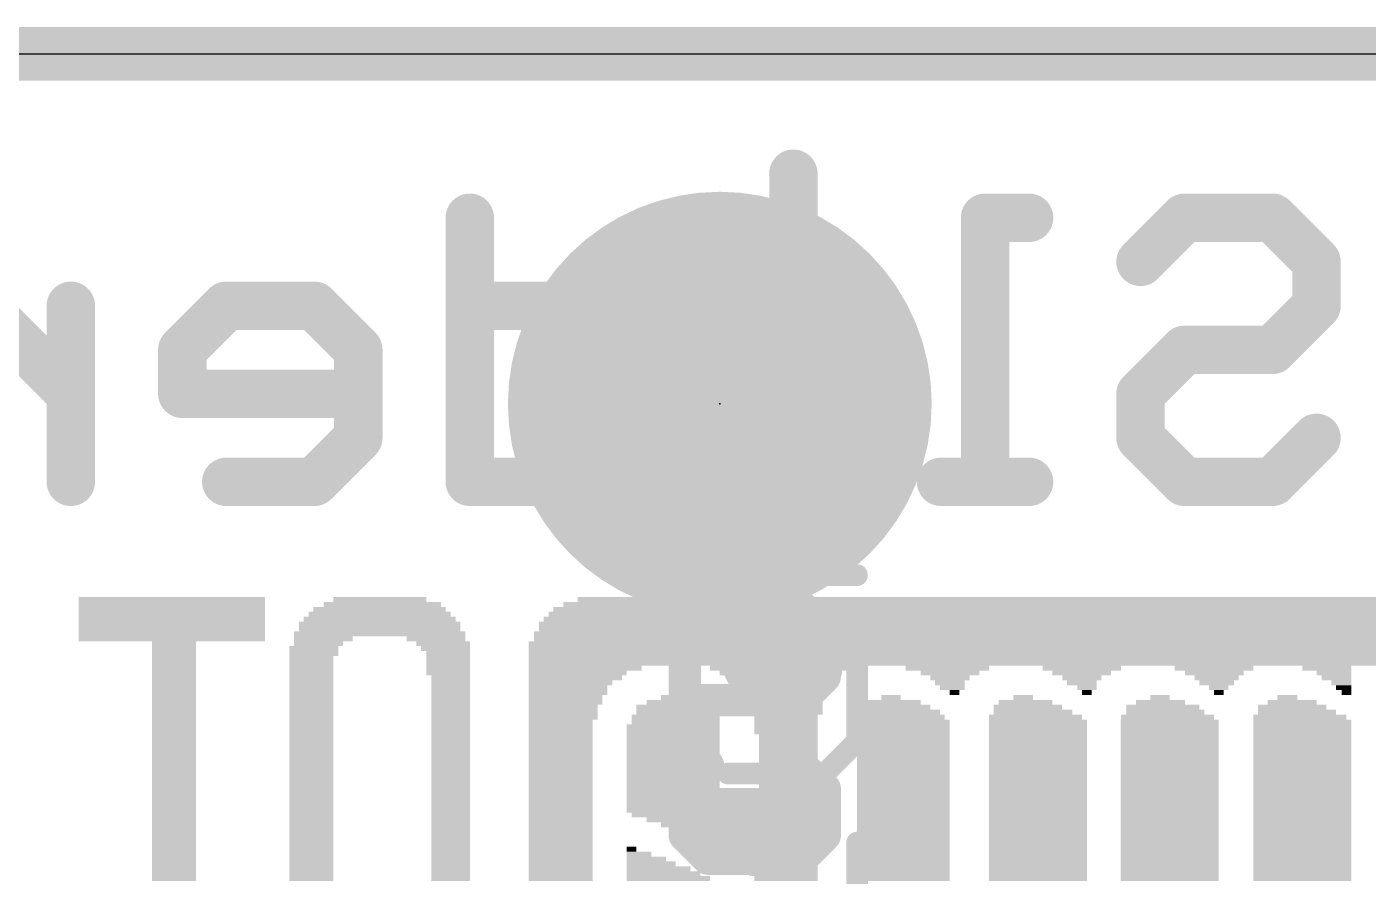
# Model space of a CAD drawing. Extents: x -44.9 to 38.2, y -10.9 to 10.9.
# Drawn here: x 22.26 to 28.59, y 6.92 to 10.92 of the extents above; entities that cross this region are included whole.
import ezdxf

# ---------------------------------------------------------------- set-up
doc = ezdxf.new("R2010")
doc.units = 0
for name, color, linetype in [('1', 12, 'CONTINUOUS'), ('16', 5, 'CONTINUOUS'), ('20', 53, 'CONTINUOUS'), ('22', 6, 'CONTINUOUS'), ('23', 40, 'CONTINUOUS'), ('25', 253, 'CONTINUOUS'), ('27', 4, 'CONTINUOUS'), ('29', 253, 'CONTINUOUS'), ('39', 12, 'CONTINUOUS'), ('41', 12, 'CONTINUOUS')]:
    doc.layers.add(name, color=color, linetype=linetype)

# ---------------------------------------------------------------- blocks, each defined once
blk = doc.blocks.new('PIE')
at = {"const_width": 0.5}
blk.add_lwpolyline([(0, -0.25, 1), (0, 0.25, 1), (0, -0.25)], format="xyb", dxfattribs=at)
blk = doc.blocks.new('RECT')
blk.add_solid([(-0.5, -0.5), (0.5, -0.5), (-0.5, 0.5), (0.5, 0.5)])

msp = doc.modelspace()

# ---------------------------------------------------------------- linework, layer by layer
at = {"layer": '1', "const_width": 0.254}
msp.add_lwpolyline([(-38.1, 10.795), (38.1, 10.795)], dxfattribs=at)
at = {"layer": '16', "const_width": 0.254}
msp.add_lwpolyline([(-38.1, 10.795), (38.1, 10.795)], dxfattribs=at)
at = {"layer": '20'}
msp.add_line((-35.56, 10.795), (35.56, 10.795), dxfattribs=at)
at = {"layer": '22', "const_width": 0.1143}
for points in [[(25.9314, 10.229, 1), (25.8171, 10.229)], [(24.4043, 10.0214, 1), (24.29, 10.0214)], [(26.7786, 10.0785, 1), (26.7786, 9.9642)], [(26.8358, 10.0214, 1), (26.7215, 10.0214)], [(26.9862, 9.9642, 1), (26.9862, 10.0785)], [(27.7199, 10.0785, 1), (27.7199, 9.9642)], [(27.7603, 9.981, 1), (27.6795, 10.0618)], [(28.1755, 10.0618, 1), (28.0947, 9.981)], [(28.1351, 9.9642, 1), (28.1351, 10.0785)], [(25.8171, 10.0214, 1), (25.9314, 10.0214)], [(27.4719, 9.8542, 1), (27.5527, 9.7733)], [(28.3999, 9.8138, 1), (28.2856, 9.8138)], [(28.3023, 9.7733, 1), (28.3832, 9.8542)], [(22.5217, 9.6061, 1), (22.4074, 9.6061)], [(23.1982, 9.6633, 1), (23.1982, 9.549)], [(23.2386, 9.5657, 1), (23.1578, 9.6466)], [(23.6539, 9.6466, 1), (23.573, 9.5657)], [(23.6135, 9.549, 1), (23.6135, 9.6633)], [(24.3471, 9.6633, 1), (24.3471, 9.549)], [(25.0104, 9.6466, 1), (24.9296, 9.5657)], [(24.97, 9.549, 1), (24.97, 9.6633)], [(25.9314, 9.6061, 1), (25.8171, 9.6061)], [(25.8743, 9.6633, 1), (25.8743, 9.549)], [(26.0819, 9.549, 1), (26.0819, 9.6633)], [(28.3832, 9.5657, 1), (28.3023, 9.6466)], [(28.2856, 9.6061, 1), (28.3999, 9.6061)], [(23.0478, 9.3985, 1), (22.9335, 9.3985)], [(22.9502, 9.4389, 1), (23.031, 9.3581)], [(23.8782, 9.3985, 1), (23.7639, 9.3985)], [(23.7807, 9.3581, 1), (23.8615, 9.4389)], [(25.2347, 9.3985, 1), (25.1204, 9.3985)], [(25.1372, 9.3581, 1), (25.218, 9.4389)], [(27.7199, 9.4557, 1), (27.7199, 9.3414)], [(27.7603, 9.3581, 1), (27.6795, 9.4389)], [(28.0947, 9.4389, 1), (28.1755, 9.3581)], [(28.1351, 9.3414, 1), (28.1351, 9.4557)], [(22.9906, 9.2481, 1), (22.9906, 9.1338)], [(23.8211, 9.1338, 1), (23.8211, 9.2481)], [(27.5695, 9.1909, 1), (27.4552, 9.1909)], [(22.4242, 9.1505, 1), (22.505, 9.2313)], [(22.9335, 9.1909, 1), (23.0478, 9.1909)], [(27.4719, 9.2313, 1), (27.5527, 9.1505)], [(23.8615, 8.9429, 1), (23.7807, 9.0237)], [(25.218, 8.9429, 1), (25.1372, 9.0237)], [(27.5527, 9.0237, 1), (27.4719, 8.9429)], [(28.3832, 8.9429, 1), (28.3023, 9.0237)], [(23.7639, 8.9833, 1), (23.8782, 8.9833)], [(25.1204, 8.9833, 1), (25.2347, 8.9833)], [(27.4552, 8.9833, 1), (27.5695, 8.9833)], [(23.1982, 8.8329, 1), (23.1982, 8.7186)], [(23.573, 8.8161, 1), (23.6539, 8.7353)], [(23.6135, 8.7186, 1), (23.6135, 8.8329)], [(24.3471, 8.8329, 1), (24.3471, 8.7186)], [(24.9296, 8.8161, 1), (25.0104, 8.7353)], [(24.97, 8.7186, 1), (24.97, 8.8329)], [(25.6667, 8.8329, 1), (25.6667, 8.7186)], [(26.0819, 8.7186, 1), (26.0819, 8.8329)], [(26.571, 8.8329, 1), (26.571, 8.7186)], [(26.9862, 8.7186, 1), (26.9862, 8.8329)], [(27.7199, 8.8329, 1), (27.7199, 8.7186)], [(27.6795, 8.7353, 1), (27.7603, 8.8161)], [(28.0947, 8.8161, 1), (28.1755, 8.7353)], [(28.1351, 8.7186, 1), (28.1351, 8.8329)], [(22.4074, 8.7757, 1), (22.5217, 8.7757)], [(24.29, 8.7757, 1), (24.4043, 8.7757)], [(25.8171, 8.7757, 1), (25.9314, 8.7757)], [(26.7215, 8.7757, 1), (26.8358, 8.7757)]]:
    msp.add_lwpolyline(points, format="xyb", dxfattribs=at)
at = {"layer": '22', "const_width": 0.2286}
for points in [[(25.8743, 10.229), (25.8743, 10.0214)], [(24.3471, 10.0214), (24.3471, 8.7757)], [(26.9862, 10.0214), (26.7786, 10.0214)], [(26.7786, 10.0214), (26.7786, 8.7757)], [(27.5123, 9.8138), (27.7199, 10.0214)], [(27.7199, 10.0214), (28.1351, 10.0214)], [(28.1351, 10.0214), (28.3427, 9.8138)], [(28.3427, 9.8138), (28.3427, 9.6061)], [(22.4646, 9.1909), (22.0493, 9.6061)], [(22.4646, 8.7757), (22.4646, 9.6061)], [(23.1982, 9.6061), (22.9906, 9.3985)], [(23.6135, 9.6061), (23.1982, 9.6061)], [(23.8211, 9.3985), (23.6135, 9.6061)], [(24.97, 9.6061), (24.3471, 9.6061)], [(25.1776, 9.3985), (24.97, 9.6061)], [(26.0819, 9.6061), (25.8743, 9.6061)], [(25.8743, 9.6061), (25.8743, 8.7757)], [(28.3427, 9.6061), (28.1351, 9.3985)], [(22.9906, 9.3985), (22.9906, 9.1909)], [(23.8211, 8.9833), (23.8211, 9.3985)], [(25.1776, 8.9833), (25.1776, 9.3985)], [(27.7199, 9.3985), (27.5123, 9.1909)], [(28.1351, 9.3985), (27.7199, 9.3985)], [(22.9906, 9.1909), (23.8211, 9.1909)], [(27.5123, 9.1909), (27.5123, 8.9833)], [(23.6135, 8.7757), (23.8211, 8.9833)], [(24.97, 8.7757), (25.1776, 8.9833)], [(27.5123, 8.9833), (27.7199, 8.7757)], [(28.1351, 8.7757), (28.3427, 8.9833)], [(23.1982, 8.7757), (23.6135, 8.7757)], [(24.3471, 8.7757), (24.97, 8.7757)], [(26.0819, 8.7757), (25.6667, 8.7757)], [(26.9862, 8.7757), (26.571, 8.7757)], [(27.7199, 8.7757), (28.1351, 8.7757)]]:
    msp.add_lwpolyline(points, dxfattribs=at)
at = {"layer": '23'}
msp.add_point((25.527, 9.144), dxfattribs=at)
at = {"layer": '25', "const_width": 0.1524}
for points in [[(25.3613, 8.1868), (25.3613, 7.7461)], [(25.5817, 8.0766), (25.6918, 8.1868)], [(25.6918, 8.1868), (25.9121, 8.1868)], [(25.9121, 8.1868), (26.0223, 8.0766)], [(25.5817, 7.9664), (25.5817, 8.0766)], [(26.0223, 8.0766), (26.0223, 7.8563)], [(25.6918, 7.7461), (25.5817, 7.9664)], [(26.0223, 7.8563), (25.9121, 7.7461)], [(25.3613, 7.7461), (25.6918, 7.7461)], [(25.4715, 7.4383), (25.3613, 7.3282)], [(26.0223, 7.3282), (25.9121, 7.4383)], [(25.3613, 7.3282), (25.3613, 7.1079)], [(26.0223, 7.1079), (26.0223, 7.3282)], [(25.3613, 7.1079), (25.4715, 6.9977)], [(25.9121, 6.9977), (26.0223, 7.1079)], [(25.4715, 6.9977), (25.9121, 6.9977)]]:
    msp.add_lwpolyline(points, dxfattribs=at)
at = {"layer": '25', "const_width": 0.0762}
for points in [[(25.3994, 8.1868, 1), (25.3232, 8.1868)], [(25.6918, 8.2249, 1), (25.6918, 8.1487)], [(25.7188, 8.1598, 1), (25.6649, 8.2137)], [(25.9391, 8.2137, 1), (25.8852, 8.1598)], [(25.9121, 8.1487, 1), (25.9121, 8.2249)], [(25.6198, 8.0766, 1), (25.5436, 8.0766)], [(25.5547, 8.1035, 1), (25.6086, 8.0497)], [(26.0604, 8.0766, 1), (25.9842, 8.0766)], [(25.9954, 8.0497, 1), (26.0492, 8.1035)], [(25.6157, 7.9835, 1), (25.5476, 7.9494)], [(25.5436, 7.9664, 1), (25.6198, 7.9664)], [(26.0492, 7.8293, 1), (25.9954, 7.8832)], [(25.9842, 7.8563, 1), (26.0604, 7.8563)], [(25.3613, 7.7842, 1), (25.3613, 7.708)], [(25.6577, 7.7291, 1), (25.7259, 7.7632)], [(25.6918, 7.708, 1), (25.6918, 7.7842)], [(25.8852, 7.7731, 1), (25.9391, 7.7192)], [(25.3232, 7.7461, 1), (25.3994, 7.7461)], [(25.4984, 7.4114, 1), (25.4446, 7.4653)], [(25.9391, 7.4653, 1), (25.8852, 7.4114)], [(25.3994, 7.3282, 1), (25.3232, 7.3282)], [(25.3344, 7.3551, 1), (25.3883, 7.3012)], [(26.0604, 7.3282, 1), (25.9842, 7.3282)], [(25.9954, 7.3012, 1), (26.0492, 7.3551)], [(25.3883, 7.1348, 1), (25.3344, 7.0809)], [(26.0492, 7.0809, 1), (25.9954, 7.1348)], [(25.3232, 7.1079, 1), (25.3994, 7.1079)], [(25.9842, 7.1079, 1), (26.0604, 7.1079)], [(25.4715, 7.0358, 1), (25.4715, 6.9596)], [(25.4446, 6.9708, 1), (25.4984, 7.0246)], [(25.8852, 7.0246, 1), (25.9391, 6.9708)], [(25.9121, 6.9596, 1), (25.9121, 7.0358)]]:
    msp.add_lwpolyline(points, format="xyb", dxfattribs=at)
at = {"layer": '27', "const_width": 0.1016}
for points in [[(25.2595, 8.3353), (25.2595, 8.9455)], [(25.7171, 8.3353), (25.7171, 8.6404)], [(26.1747, 8.3353), (25.2595, 8.3353)], [(26.1747, 8.0099), (25.5646, 8.0099)], [(26.1747, 7.5523), (26.1747, 8.0099)], [(26.0222, 7.3998), (26.1747, 7.5523)], [(25.5646, 7.3998), (26.0222, 7.3998)], [(26.1747, 6.4643), (26.1747, 7.0744)]]:
    msp.add_lwpolyline(points, dxfattribs=at)
at = {"layer": '27', "const_width": 0.0508}
for points in [[(25.2849, 8.9455, 1), (25.2341, 8.9455)], [(25.7425, 8.6404, 1), (25.6917, 8.6404)], [(25.2595, 8.3607, 1), (25.2595, 8.3099)], [(25.2341, 8.3353, 1), (25.2849, 8.3353)], [(25.6917, 8.3353, 1), (25.7425, 8.3353)], [(26.1747, 8.3099, 1), (26.1747, 8.3607)], [(25.5646, 8.0353, 1), (25.5646, 7.9845)], [(26.2001, 8.0099, 1), (26.1493, 8.0099)], [(26.1747, 7.9845, 1), (26.1747, 8.0353)], [(26.1927, 7.5344, 1), (26.1567, 7.5703)], [(26.1493, 7.5523, 1), (26.2001, 7.5523)], [(25.5646, 7.4252, 1), (25.5646, 7.3744)], [(26.0042, 7.4178, 1), (26.0401, 7.3819)], [(26.0222, 7.3744, 1), (26.0222, 7.4252)], [(26.2001, 7.0744, 1), (26.1493, 7.0744)]]:
    msp.add_lwpolyline(points, format="xyb", dxfattribs=at)
at = {"layer": '29'}
for points, const_width in [([(25.527, 9.894, 0.4142), (24.777, 9.144)], 0.4699), ([(25.527, 10.0115, 1), (25.527, 9.7765)], 0.235), ([(26.277, 9.144, 0.4142), (25.527, 9.894)], 0.4699), ([(25.527, 9.7765, 1), (25.527, 10.0115)], 0.235), ([(24.8945, 9.144, 1), (24.6595, 9.144)], 0.235), ([(24.777, 9.144, 0.4142), (25.527, 8.394)], 0.4699), ([(25.527, 8.394, 0.4142), (26.277, 9.144)], 0.4699), ([(26.3945, 9.144, 1), (26.1595, 9.144)], 0.235), ([(24.6595, 9.144, 1), (24.8945, 9.144)], 0.235), ([(26.1595, 9.144, 1), (26.3945, 9.144)], 0.235), ([(25.527, 8.5115, 1), (25.527, 8.2765)], 0.235), ([(25.527, 8.2765, 1), (25.527, 8.5115)], 0.235)]:
    msp.add_lwpolyline(points, format="xyb", dxfattribs=dict(at, const_width=const_width))
at = {"layer": '39'}
for points, const_width in [([(25.527, 9.894, 0.4142), (24.777, 9.144)], 0.5), ([(26.277, 9.144, 0.4142), (25.527, 9.894)], 0.5), ([(25.527, 10.019, 1), (25.527, 9.769)], 0.25), ([(25.527, 9.769, 1), (25.527, 10.019)], 0.25), ([(24.777, 9.144, 0.4142), (25.527, 8.394)], 0.5), ([(24.902, 9.144, 1), (24.652, 9.144)], 0.25), ([(25.527, 8.394, 0.4142), (26.277, 9.144)], 0.5), ([(26.402, 9.144, 1), (26.152, 9.144)], 0.25), ([(24.652, 9.144, 1), (24.902, 9.144)], 0.25), ([(26.152, 9.144, 1), (26.402, 9.144)], 0.25), ([(25.527, 8.519, 1), (25.527, 8.269)], 0.25), ([(25.527, 8.269, 1), (25.527, 8.519)], 0.25)]:
    msp.add_lwpolyline(points, format="xyb", dxfattribs=dict(at, const_width=const_width))
at = {"layer": '41'}
for points, const_width in [([(25.527, 9.894, 0.4142), (24.777, 9.144)], 0.4826), ([(26.277, 9.144, 0.4142), (25.527, 9.894)], 0.4826), ([(25.527, 10.0146, 1), (25.527, 9.7734)], 0.2413), ([(25.527, 9.7734, 1), (25.527, 10.0146)], 0.2413), ([(24.777, 9.144, 0.4142), (25.527, 8.394)], 0.4826), ([(24.8977, 9.144, 1), (24.6563, 9.144)], 0.2413), ([(25.527, 8.394, 0.4142), (26.277, 9.144)], 0.4826), ([(26.3977, 9.144, 1), (26.1563, 9.144)], 0.2413), ([(24.6563, 9.144, 1), (24.8977, 9.144)], 0.2413), ([(26.1563, 9.144, 1), (26.3977, 9.144)], 0.2413), ([(25.527, 8.5146, 1), (25.527, 8.2734)], 0.2413), ([(25.527, 8.2734, 1), (25.527, 8.5146)], 0.2413)]:
    msp.add_lwpolyline(points, format="xyb", dxfattribs=dict(at, const_width=const_width))

# ---------------------------------------------------------------- block references
at = {"layer": '1'}
msp.add_blockref('PIE', (25.527, 9.144), dxfattribs=at)
at = {"layer": '22', "rotation": 180}
for p, xscale, yscale in [((22.9413, 8.2203), 0.8788, 0.0231), ((23.923, 8.2203), 0.4394, 0.0231), ((27.5006, 8.2203), 5.2883, 0.0231), ((22.9413, 8.1972), 0.8788, 0.0231), ((22.9413, 8.1741), 0.8788, 0.0231), ((23.9217, 8.1741), 0.6248, 0.0231), ((23.9344, 8.1972), 0.5537, 0.0231), ((27.4434, 8.1741), 5.4026, 0.0231), ((27.4663, 8.1972), 5.3569, 0.0231), ((22.9413, 8.151), 0.8788, 0.0231), ((22.9413, 8.128), 0.8788, 0.0229), ((22.9413, 8.105), 0.8788, 0.0231), ((23.9217, 8.105), 0.762, 0.0231), ((23.9217, 8.128), 0.7163, 0.0229), ((23.9217, 8.151), 0.6706, 0.0231), ((27.4091, 8.105), 5.4712, 0.0231), ((27.4206, 8.128), 5.4483, 0.0229), ((27.432, 8.151), 5.4254, 0.0231), ((22.9413, 8.0819), 0.8788, 0.0231), ((22.9413, 8.0588), 0.8788, 0.0231), ((22.9413, 8.0357), 0.8788, 0.0231), ((23.9217, 8.0588), 0.8077, 0.0231), ((23.6563, 8.0357), 0.2769, 0.0231), ((23.9217, 8.0819), 0.762, 0.0231), ((24.1872, 8.0357), 0.2769, 0.0231), ((27.3977, 8.0588), 5.494, 0.0231), ((27.3977, 8.0357), 5.494, 0.0231), ((27.4091, 8.0819), 5.4712, 0.0231), ((22.9514, 8.0126), 0.2083, 0.0231), ((22.9514, 7.9894), 0.2083, 0.0231), ((22.9514, 7.9663), 0.2083, 0.0231), ((23.6106, 7.9894), 0.2311, 0.0231), ((23.6106, 7.9663), 0.2311, 0.0231), ((23.6334, 8.0126), 0.2311, 0.0231), ((24.2214, 8.0126), 0.254, 0.0231), ((24.2329, 7.9894), 0.2311, 0.0231), ((24.2456, 7.9663), 0.2057, 0.0231), ((27.385, 8.0126), 5.5194, 0.0231), ((27.385, 7.9894), 5.5194, 0.0231), ((27.385, 7.9663), 5.5194, 0.0231), ((22.9514, 7.9432), 0.2083, 0.0231), ((22.9514, 7.9201), 0.2083, 0.0231), ((23.5991, 7.9432), 0.2083, 0.0231), ((23.5991, 7.9201), 0.2083, 0.0231), ((24.2456, 7.9432), 0.2057, 0.0231), ((24.2456, 7.9201), 0.2057, 0.0231), ((27.385, 7.9432), 5.5194, 0.0231), ((27.385, 7.9201), 5.5194, 0.0231), ((22.9514, 7.897), 0.2083, 0.0231), ((22.9514, 7.874), 0.2083, 0.0229), ((22.9514, 7.851), 0.2083, 0.0231), ((23.5991, 7.897), 0.2083, 0.0231), ((23.5991, 7.874), 0.2083, 0.0229), ((23.5991, 7.851), 0.2083, 0.0231), ((24.2456, 7.897), 0.2057, 0.0231), ((24.2456, 7.874), 0.2057, 0.0229), ((24.257, 7.851), 0.1829, 0.0231), ((24.892, 7.897), 0.5334, 0.0231), ((24.8564, 7.874), 0.4623, 0.0229), ((24.845, 7.851), 0.4394, 0.0231), ((25.8153, 7.897), 0.668, 0.0231), ((25.8153, 7.874), 0.5766, 0.0229), ((25.8267, 7.851), 0.508, 0.0231), ((26.6002, 7.897), 0.3937, 0.0231), ((26.6129, 7.874), 0.2769, 0.0229), ((26.6129, 7.851), 0.1854, 0.0231), ((27.2352, 7.897), 0.3683, 0.0231), ((27.2352, 7.874), 0.2769, 0.0229), ((27.2352, 7.851), 0.1854, 0.0231), ((27.8587, 7.897), 0.3708, 0.0231), ((27.86, 7.874), 0.2769, 0.0229), ((27.8714, 7.851), 0.2083, 0.0231), ((28.3909, 7.897), 0.2311, 0.0231), ((28.4251, 7.874), 0.1626, 0.0229), ((28.4366, 7.851), 0.1397, 0.0231), ((22.9514, 7.8279), 0.2083, 0.0231), ((22.9514, 7.8048), 0.2083, 0.0231), ((22.9514, 7.7817), 0.2083, 0.0231), ((23.5991, 7.8279), 0.2083, 0.0231), ((23.5991, 7.8048), 0.2083, 0.0231), ((23.5991, 7.7817), 0.2083, 0.0231), ((24.257, 7.8279), 0.1829, 0.0231), ((24.257, 7.8048), 0.1829, 0.0231), ((24.257, 7.7817), 0.1829, 0.0231), ((24.8222, 7.8279), 0.3937, 0.0231), ((24.8107, 7.8048), 0.3708, 0.0231), ((24.8107, 7.7817), 0.3708, 0.0231), ((25.8267, 7.8279), 0.4623, 0.0231), ((25.8267, 7.8048), 0.4166, 0.0231), ((25.8382, 7.7817), 0.3937, 0.0231), ((26.6129, 7.8279), 0.1397, 0.0231), ((26.6243, 7.8048), 0.1168, 0.0231), ((26.6344, 7.7817), 0.0457, 0.0231), ((27.2352, 7.8279), 0.1397, 0.0231), ((27.2593, 7.8048), 0.0914, 0.0231), ((27.2593, 7.7817), 0.0457, 0.0231), ((27.8714, 7.8279), 0.1626, 0.0231), ((27.8816, 7.8048), 0.0914, 0.0231), ((27.8816, 7.7817), 0.0457, 0.0231), ((28.4594, 7.8279), 0.094, 0.0231), ((28.4709, 7.8048), 0.0711, 0.0231), ((28.4836, 7.7817), 0.0457, 0.0231), ((22.9514, 7.7586), 0.2083, 0.0231), ((22.9514, 7.7354), 0.2083, 0.0231), ((22.9514, 7.7123), 0.2083, 0.0231), ((23.5991, 7.7586), 0.2083, 0.0231), ((23.5991, 7.7354), 0.2083, 0.0231), ((23.5991, 7.7123), 0.2083, 0.0231), ((24.257, 7.7586), 0.1829, 0.0231), ((24.257, 7.7354), 0.1829, 0.0231), ((24.257, 7.7123), 0.1829, 0.0231), ((24.7993, 7.7586), 0.348, 0.0231), ((24.7993, 7.7354), 0.348, 0.0231), ((24.7879, 7.7123), 0.3251, 0.0231), ((25.3073, 7.7123), 0.348, 0.0231), ((25.32, 7.7354), 0.2769, 0.0231), ((25.3073, 7.7586), 0.1143, 0.0231), ((25.8267, 7.7586), 0.3708, 0.0231), ((25.8394, 7.7354), 0.3454, 0.0231), ((25.8394, 7.7123), 0.3454, 0.0231), ((26.3589, 7.7123), 0.3226, 0.0231), ((26.3474, 7.7354), 0.254, 0.0231), ((26.3347, 7.7586), 0.0914, 0.0231), ((26.9811, 7.7123), 0.3226, 0.0231), ((26.9697, 7.7354), 0.254, 0.0231), ((26.9583, 7.7586), 0.094, 0.0231), ((27.6174, 7.7123), 0.3454, 0.0231), ((27.606, 7.7354), 0.2311, 0.0231), ((27.6047, 7.7586), 0.0914, 0.0231), ((28.2283, 7.7123), 0.3226, 0.0231), ((28.2283, 7.7354), 0.2311, 0.0231), ((28.2054, 7.7586), 0.094, 0.0231), ((22.9514, 7.6892), 0.2083, 0.0231), ((22.9514, 7.6661), 0.2083, 0.0231), ((23.5991, 7.6892), 0.2083, 0.0231), ((23.5991, 7.6661), 0.2083, 0.0231), ((24.257, 7.6892), 0.1829, 0.0231), ((24.257, 7.6661), 0.1829, 0.0231), ((24.7879, 7.6892), 0.3251, 0.0231), ((24.7879, 7.6661), 0.3251, 0.0231), ((25.3187, 7.6661), 0.4166, 0.0231), ((25.3187, 7.6892), 0.3708, 0.0231), ((25.8509, 7.6892), 0.3226, 0.0231), ((25.8394, 7.6661), 0.2997, 0.0231), ((26.3703, 7.6892), 0.3912, 0.0231), ((26.3817, 7.6661), 0.414, 0.0231), ((27.0167, 7.6661), 0.4394, 0.0231), ((27.0053, 7.6892), 0.3708, 0.0231), ((27.639, 7.6661), 0.4394, 0.0231), ((27.6288, 7.6892), 0.3683, 0.0231), ((28.2639, 7.6661), 0.4394, 0.0231), ((28.2512, 7.6892), 0.3683, 0.0231), ((22.9514, 7.643), 0.2083, 0.0231), ((22.9514, 7.62), 0.2083, 0.0229), ((22.9514, 7.597), 0.2083, 0.0231), ((23.5991, 7.643), 0.2083, 0.0231), ((23.5991, 7.62), 0.2083, 0.0229), ((23.5991, 7.597), 0.2083, 0.0231), ((24.257, 7.643), 0.1829, 0.0231), ((24.257, 7.62), 0.1829, 0.0229), ((24.257, 7.597), 0.1829, 0.0231), ((24.7764, 7.643), 0.3023, 0.0231), ((24.7764, 7.62), 0.3023, 0.0229), ((24.7764, 7.597), 0.3023, 0.0231), ((25.3073, 7.62), 0.4394, 0.0229), ((25.3073, 7.597), 0.4394, 0.0231), ((25.3187, 7.643), 0.4166, 0.0231), ((25.8394, 7.643), 0.2997, 0.0231), ((25.8394, 7.62), 0.2997, 0.0229), ((25.8394, 7.597), 0.2997, 0.0231), ((26.3931, 7.643), 0.4369, 0.0231), ((26.3931, 7.62), 0.4369, 0.0229), ((26.3931, 7.597), 0.4369, 0.0231), ((27.0281, 7.643), 0.4623, 0.0231), ((27.0281, 7.62), 0.4623, 0.0229), ((27.0281, 7.597), 0.4623, 0.0231), ((27.6504, 7.643), 0.4623, 0.0231), ((27.6504, 7.62), 0.4623, 0.0229), ((27.6504, 7.597), 0.4623, 0.0231), ((28.2753, 7.643), 0.4623, 0.0231), ((28.2753, 7.62), 0.4623, 0.0229), ((28.2753, 7.597), 0.4623, 0.0231), ((22.9514, 7.5739), 0.2083, 0.0231), ((22.9514, 7.5508), 0.2083, 0.0231), ((22.9514, 7.5277), 0.2083, 0.0231), ((23.5991, 7.5739), 0.2083, 0.0231), ((23.5991, 7.5508), 0.2083, 0.0231), ((23.5991, 7.5277), 0.2083, 0.0231), ((24.257, 7.5739), 0.1829, 0.0231), ((24.257, 7.5508), 0.1829, 0.0231), ((24.257, 7.5277), 0.1829, 0.0231), ((24.7764, 7.5739), 0.3023, 0.0231), ((24.7764, 7.5508), 0.3023, 0.0231), ((24.7764, 7.5277), 0.3023, 0.0231), ((25.3073, 7.5739), 0.4394, 0.0231), ((25.3073, 7.5508), 0.4394, 0.0231), ((25.3073, 7.5277), 0.4394, 0.0231), ((25.8509, 7.5739), 0.2769, 0.0231), ((25.8509, 7.5508), 0.2769, 0.0231), ((25.8509, 7.5277), 0.2769, 0.0231), ((26.3931, 7.5739), 0.4369, 0.0231), ((26.3931, 7.5508), 0.4369, 0.0231), ((26.3931, 7.5277), 0.4369, 0.0231), ((27.0281, 7.5739), 0.4623, 0.0231), ((27.0281, 7.5508), 0.4623, 0.0231), ((27.0281, 7.5277), 0.4623, 0.0231), ((27.6504, 7.5739), 0.4623, 0.0231), ((27.6504, 7.5508), 0.4623, 0.0231), ((27.6504, 7.5277), 0.4623, 0.0231), ((28.2753, 7.5739), 0.4623, 0.0231), ((28.2753, 7.5508), 0.4623, 0.0231), ((28.2753, 7.5277), 0.4623, 0.0231), ((22.9514, 7.5046), 0.2083, 0.0231), ((22.9514, 7.4814), 0.2083, 0.0231), ((22.9514, 7.4583), 0.2083, 0.0231), ((23.5991, 7.5046), 0.2083, 0.0231), ((23.5991, 7.4814), 0.2083, 0.0231), ((23.5991, 7.4583), 0.2083, 0.0231), ((24.257, 7.5046), 0.1829, 0.0231), ((24.257, 7.4814), 0.1829, 0.0231), ((24.257, 7.4583), 0.1829, 0.0231), ((24.7764, 7.5046), 0.3023, 0.0231), ((24.7764, 7.4814), 0.3023, 0.0231), ((24.7764, 7.4583), 0.3023, 0.0231), ((25.3073, 7.5046), 0.4394, 0.0231), ((25.3073, 7.4814), 0.4394, 0.0231), ((25.3073, 7.4583), 0.4394, 0.0231), ((25.8509, 7.5046), 0.2769, 0.0231), ((25.8509, 7.4814), 0.2769, 0.0231), ((25.8509, 7.4583), 0.2769, 0.0231), ((26.3931, 7.5046), 0.4369, 0.0231), ((26.3931, 7.4814), 0.4369, 0.0231), ((26.3931, 7.4583), 0.4369, 0.0231), ((27.0281, 7.5046), 0.4623, 0.0231), ((27.0281, 7.4814), 0.4623, 0.0231), ((27.0281, 7.4583), 0.4623, 0.0231), ((27.6504, 7.5046), 0.4623, 0.0231), ((27.6504, 7.4814), 0.4623, 0.0231), ((27.6504, 7.4583), 0.4623, 0.0231), ((28.2753, 7.5046), 0.4623, 0.0231), ((28.2753, 7.4814), 0.4623, 0.0231), ((28.2753, 7.4583), 0.4623, 0.0231), ((22.9514, 7.4352), 0.2083, 0.0231), ((22.9514, 7.4121), 0.2083, 0.0231), ((23.5991, 7.4352), 0.2083, 0.0231), ((23.5991, 7.4121), 0.2083, 0.0231), ((24.257, 7.4352), 0.1829, 0.0231), ((24.257, 7.4121), 0.1829, 0.0231), ((24.7764, 7.4352), 0.3023, 0.0231), ((24.7764, 7.4121), 0.3023, 0.0231), ((25.3073, 7.4352), 0.4394, 0.0231), ((25.3073, 7.4121), 0.4394, 0.0231), ((25.8509, 7.4352), 0.2769, 0.0231), ((25.8509, 7.4121), 0.2769, 0.0231), ((26.3931, 7.4352), 0.4369, 0.0231), ((26.3931, 7.4121), 0.4369, 0.0231), ((27.0281, 7.4352), 0.4623, 0.0231), ((27.0281, 7.4121), 0.4623, 0.0231), ((27.6504, 7.4352), 0.4623, 0.0231), ((27.6504, 7.4121), 0.4623, 0.0231), ((28.2753, 7.4352), 0.4623, 0.0231), ((28.2753, 7.4121), 0.4623, 0.0231), ((22.9514, 7.389), 0.2083, 0.0231), ((22.9514, 7.366), 0.2083, 0.0229), ((22.9514, 7.343), 0.2083, 0.0231), ((23.5991, 7.389), 0.2083, 0.0231), ((23.5991, 7.366), 0.2083, 0.0229), ((23.5991, 7.343), 0.2083, 0.0231), ((24.257, 7.389), 0.1829, 0.0231), ((24.257, 7.366), 0.1829, 0.0229), ((24.257, 7.343), 0.1829, 0.0231), ((24.7764, 7.389), 0.3023, 0.0231), ((24.7764, 7.366), 0.3023, 0.0229), ((24.7764, 7.343), 0.3023, 0.0231), ((25.3073, 7.389), 0.4394, 0.0231), ((25.3073, 7.366), 0.4394, 0.0229), ((25.3073, 7.343), 0.4394, 0.0231), ((25.8509, 7.389), 0.2769, 0.0231), ((25.8509, 7.366), 0.2769, 0.0229), ((25.8509, 7.343), 0.2769, 0.0231), ((26.3931, 7.389), 0.4369, 0.0231), ((26.3931, 7.366), 0.4369, 0.0229), ((26.3931, 7.343), 0.4369, 0.0231), ((27.0281, 7.389), 0.4623, 0.0231), ((27.0281, 7.366), 0.4623, 0.0229), ((27.0281, 7.343), 0.4623, 0.0231), ((27.6504, 7.389), 0.4623, 0.0231), ((27.6504, 7.366), 0.4623, 0.0229), ((27.6504, 7.343), 0.4623, 0.0231), ((28.2753, 7.389), 0.4623, 0.0231), ((28.2753, 7.366), 0.4623, 0.0229), ((28.2753, 7.343), 0.4623, 0.0231), ((22.9514, 7.3199), 0.2083, 0.0231), ((22.9514, 7.2968), 0.2083, 0.0231), ((22.9514, 7.2737), 0.2083, 0.0231), ((23.5991, 7.3199), 0.2083, 0.0231), ((23.5991, 7.2968), 0.2083, 0.0231), ((23.5991, 7.2737), 0.2083, 0.0231), ((24.257, 7.3199), 0.1829, 0.0231), ((24.257, 7.2968), 0.1829, 0.0231), ((24.257, 7.2737), 0.1829, 0.0231), ((24.7764, 7.3199), 0.3023, 0.0231), ((24.7764, 7.2968), 0.3023, 0.0231), ((24.7764, 7.2737), 0.3023, 0.0231), ((25.5384, 7.3199), 0.9017, 0.0231), ((25.5384, 7.2968), 0.9017, 0.0231), ((25.5384, 7.2737), 0.9017, 0.0231), ((26.3931, 7.3199), 0.4369, 0.0231), ((26.3931, 7.2968), 0.4369, 0.0231), ((26.3931, 7.2737), 0.4369, 0.0231), ((27.0281, 7.3199), 0.4623, 0.0231), ((27.0281, 7.2968), 0.4623, 0.0231), ((27.0281, 7.2737), 0.4623, 0.0231), ((27.6504, 7.3199), 0.4623, 0.0231), ((27.6504, 7.2968), 0.4623, 0.0231), ((27.6504, 7.2737), 0.4623, 0.0231), ((28.2753, 7.3199), 0.4623, 0.0231), ((28.2753, 7.2968), 0.4623, 0.0231), ((28.2753, 7.2737), 0.4623, 0.0231), ((22.9514, 7.2506), 0.2083, 0.0231), ((22.9514, 7.2274), 0.2083, 0.0231), ((22.9514, 7.2043), 0.2083, 0.0231), ((23.5991, 7.2506), 0.2083, 0.0231), ((23.5991, 7.2274), 0.2083, 0.0231), ((23.5991, 7.2043), 0.2083, 0.0231), ((24.257, 7.2506), 0.1829, 0.0231), ((24.257, 7.2274), 0.1829, 0.0231), ((24.257, 7.2043), 0.1829, 0.0231), ((24.7764, 7.2506), 0.3023, 0.0231), ((24.7764, 7.2274), 0.3023, 0.0231), ((24.7764, 7.2043), 0.3023, 0.0231), ((25.5384, 7.2506), 0.9017, 0.0231), ((25.5384, 7.2274), 0.9017, 0.0231), ((25.5499, 7.2043), 0.8788, 0.0231), ((26.3931, 7.2506), 0.4369, 0.0231), ((26.3931, 7.2274), 0.4369, 0.0231), ((26.3931, 7.2043), 0.4369, 0.0231), ((27.0281, 7.2506), 0.4623, 0.0231), ((27.0281, 7.2274), 0.4623, 0.0231), ((27.0281, 7.2043), 0.4623, 0.0231), ((27.6504, 7.2506), 0.4623, 0.0231), ((27.6504, 7.2274), 0.4623, 0.0231), ((27.6504, 7.2043), 0.4623, 0.0231), ((28.2753, 7.2506), 0.4623, 0.0231), ((28.2753, 7.2274), 0.4623, 0.0231), ((28.2753, 7.2043), 0.4623, 0.0231), ((22.9514, 7.1812), 0.2083, 0.0231), ((22.9514, 7.1581), 0.2083, 0.0231), ((23.5991, 7.1812), 0.2083, 0.0231), ((23.5991, 7.1581), 0.2083, 0.0231), ((24.257, 7.1812), 0.1829, 0.0231), ((24.257, 7.1581), 0.1829, 0.0231), ((24.7764, 7.1812), 0.3023, 0.0231), ((24.7764, 7.1581), 0.3023, 0.0231), ((25.5854, 7.1812), 0.8077, 0.0231), ((25.6197, 7.1581), 0.7391, 0.0231), ((26.3931, 7.1812), 0.4369, 0.0231), ((26.3931, 7.1581), 0.4369, 0.0231), ((27.0281, 7.1812), 0.4623, 0.0231), ((27.0281, 7.1581), 0.4623, 0.0231), ((27.6504, 7.1812), 0.4623, 0.0231), ((27.6504, 7.1581), 0.4623, 0.0231), ((28.2753, 7.1812), 0.4623, 0.0231), ((28.2753, 7.1581), 0.4623, 0.0231), ((22.9514, 7.135), 0.2083, 0.0231), ((22.9514, 7.112), 0.2083, 0.0229), ((22.9514, 7.089), 0.2083, 0.0231), ((23.5991, 7.135), 0.2083, 0.0231), ((23.5991, 7.112), 0.2083, 0.0229), ((23.5991, 7.089), 0.2083, 0.0231), ((24.257, 7.135), 0.1829, 0.0231), ((24.257, 7.112), 0.1829, 0.0229), ((24.257, 7.089), 0.1829, 0.0231), ((24.7764, 7.135), 0.3023, 0.0231), ((24.7764, 7.112), 0.3023, 0.0229), ((24.7764, 7.089), 0.3023, 0.0231), ((25.6426, 7.135), 0.6934, 0.0231), ((25.6769, 7.112), 0.6248, 0.0229), ((25.7124, 7.089), 0.5537, 0.0231), ((26.3931, 7.135), 0.4369, 0.0231), ((26.3931, 7.112), 0.4369, 0.0229), ((26.3931, 7.089), 0.4369, 0.0231), ((27.0281, 7.135), 0.4623, 0.0231), ((27.0281, 7.112), 0.4623, 0.0229), ((27.0281, 7.089), 0.4623, 0.0231), ((27.6504, 7.135), 0.4623, 0.0231), ((27.6504, 7.112), 0.4623, 0.0229), ((27.6504, 7.089), 0.4623, 0.0231), ((28.2753, 7.135), 0.4623, 0.0231), ((28.2753, 7.112), 0.4623, 0.0229), ((28.2753, 7.089), 0.4623, 0.0231), ((22.9514, 7.0659), 0.2083, 0.0231), ((22.9514, 7.0428), 0.2083, 0.0231), ((22.9514, 7.0197), 0.2083, 0.0231), ((23.5991, 7.0659), 0.2083, 0.0231), ((23.5991, 7.0428), 0.2083, 0.0231), ((23.5991, 7.0197), 0.2083, 0.0231), ((24.257, 7.0659), 0.1829, 0.0231), ((24.257, 7.0428), 0.1829, 0.0231), ((24.257, 7.0197), 0.1829, 0.0231), ((24.7764, 7.0659), 0.3023, 0.0231), ((24.7764, 7.0428), 0.3023, 0.0231), ((24.7764, 7.0197), 0.3023, 0.0231), ((25.1104, 7.0428), 0.0457, 0.0231), ((25.146, 7.0197), 0.1168, 0.0231), ((25.7353, 7.0659), 0.508, 0.0231), ((25.7581, 7.0428), 0.4623, 0.0231), ((25.781, 7.0197), 0.4166, 0.0231), ((26.3931, 7.0659), 0.4369, 0.0231), ((26.3931, 7.0428), 0.4369, 0.0231), ((26.3931, 7.0197), 0.4369, 0.0231), ((27.0281, 7.0659), 0.4623, 0.0231), ((27.0281, 7.0428), 0.4623, 0.0231), ((27.0281, 7.0197), 0.4623, 0.0231), ((27.6504, 7.0659), 0.4623, 0.0231), ((27.6504, 7.0428), 0.4623, 0.0231), ((27.6504, 7.0197), 0.4623, 0.0231), ((28.2753, 7.0659), 0.4623, 0.0231), ((28.2753, 7.0428), 0.4623, 0.0231), ((28.2753, 7.0197), 0.4623, 0.0231), ((22.9514, 6.9966), 0.2083, 0.0231), ((22.9514, 6.9734), 0.2083, 0.0231), ((23.5991, 6.9966), 0.2083, 0.0231), ((23.5991, 6.9734), 0.2083, 0.0231), ((24.257, 6.9966), 0.1829, 0.0231), ((24.257, 6.9734), 0.1829, 0.0231), ((24.7764, 6.9966), 0.3023, 0.0231), ((24.7764, 6.9734), 0.3023, 0.0231), ((25.1803, 6.9966), 0.1854, 0.0231), ((25.2032, 6.9734), 0.2311, 0.0231), ((25.8039, 6.9966), 0.3708, 0.0231), ((25.8153, 6.9734), 0.348, 0.0231), ((26.3931, 6.9966), 0.4369, 0.0231), ((26.3931, 6.9734), 0.4369, 0.0231), ((27.0281, 6.9966), 0.4623, 0.0231), ((27.0281, 6.9734), 0.4623, 0.0231), ((27.6504, 6.9966), 0.4623, 0.0231), ((27.6504, 6.9734), 0.4623, 0.0231), ((28.2753, 6.9966), 0.4623, 0.0231), ((28.2753, 6.9734), 0.4623, 0.0231), ((22.9514, 6.9503), 0.2083, 0.0231), ((22.9514, 6.9272), 0.2083, 0.0231), ((22.9514, 6.9041), 0.2083, 0.0231), ((23.5991, 6.9503), 0.2083, 0.0231), ((23.5991, 6.9272), 0.2083, 0.0231), ((23.5991, 6.9041), 0.2083, 0.0231), ((24.257, 6.9503), 0.1829, 0.0231), ((24.257, 6.9272), 0.1829, 0.0231), ((24.257, 6.9041), 0.1829, 0.0231), ((24.7764, 6.9503), 0.3023, 0.0231), ((24.7764, 6.9272), 0.3023, 0.0231), ((24.7764, 6.9041), 0.3023, 0.0231), ((25.2374, 6.9503), 0.2997, 0.0231), ((25.2616, 6.9272), 0.348, 0.0231), ((25.2844, 6.9041), 0.3937, 0.0231), ((25.828, 6.9503), 0.3226, 0.0231), ((25.828, 6.9272), 0.3226, 0.0231), ((25.8394, 6.9041), 0.2997, 0.0231), ((26.3931, 6.9503), 0.4369, 0.0231), ((26.3931, 6.9272), 0.4369, 0.0231), ((26.3931, 6.9041), 0.4369, 0.0231), ((27.0281, 6.9503), 0.4623, 0.0231), ((27.0281, 6.9272), 0.4623, 0.0231), ((27.0281, 6.9041), 0.4623, 0.0231), ((27.6504, 6.9503), 0.4623, 0.0231), ((27.6504, 6.9272), 0.4623, 0.0231), ((27.6504, 6.9041), 0.4623, 0.0231), ((28.2753, 6.9503), 0.4623, 0.0231), ((28.2753, 6.9272), 0.4623, 0.0231), ((28.2753, 6.9041), 0.4623, 0.0231)]:
    msp.add_blockref('RECT', p, dxfattribs=dict(at, xscale=xscale, yscale=yscale))
at = {"layer": '29', "xscale": 1.1016, "yscale": 1.1016}
msp.add_blockref('PIE', (25.527, 9.144), dxfattribs=at)

doc.saveas('drawing.dxf')
